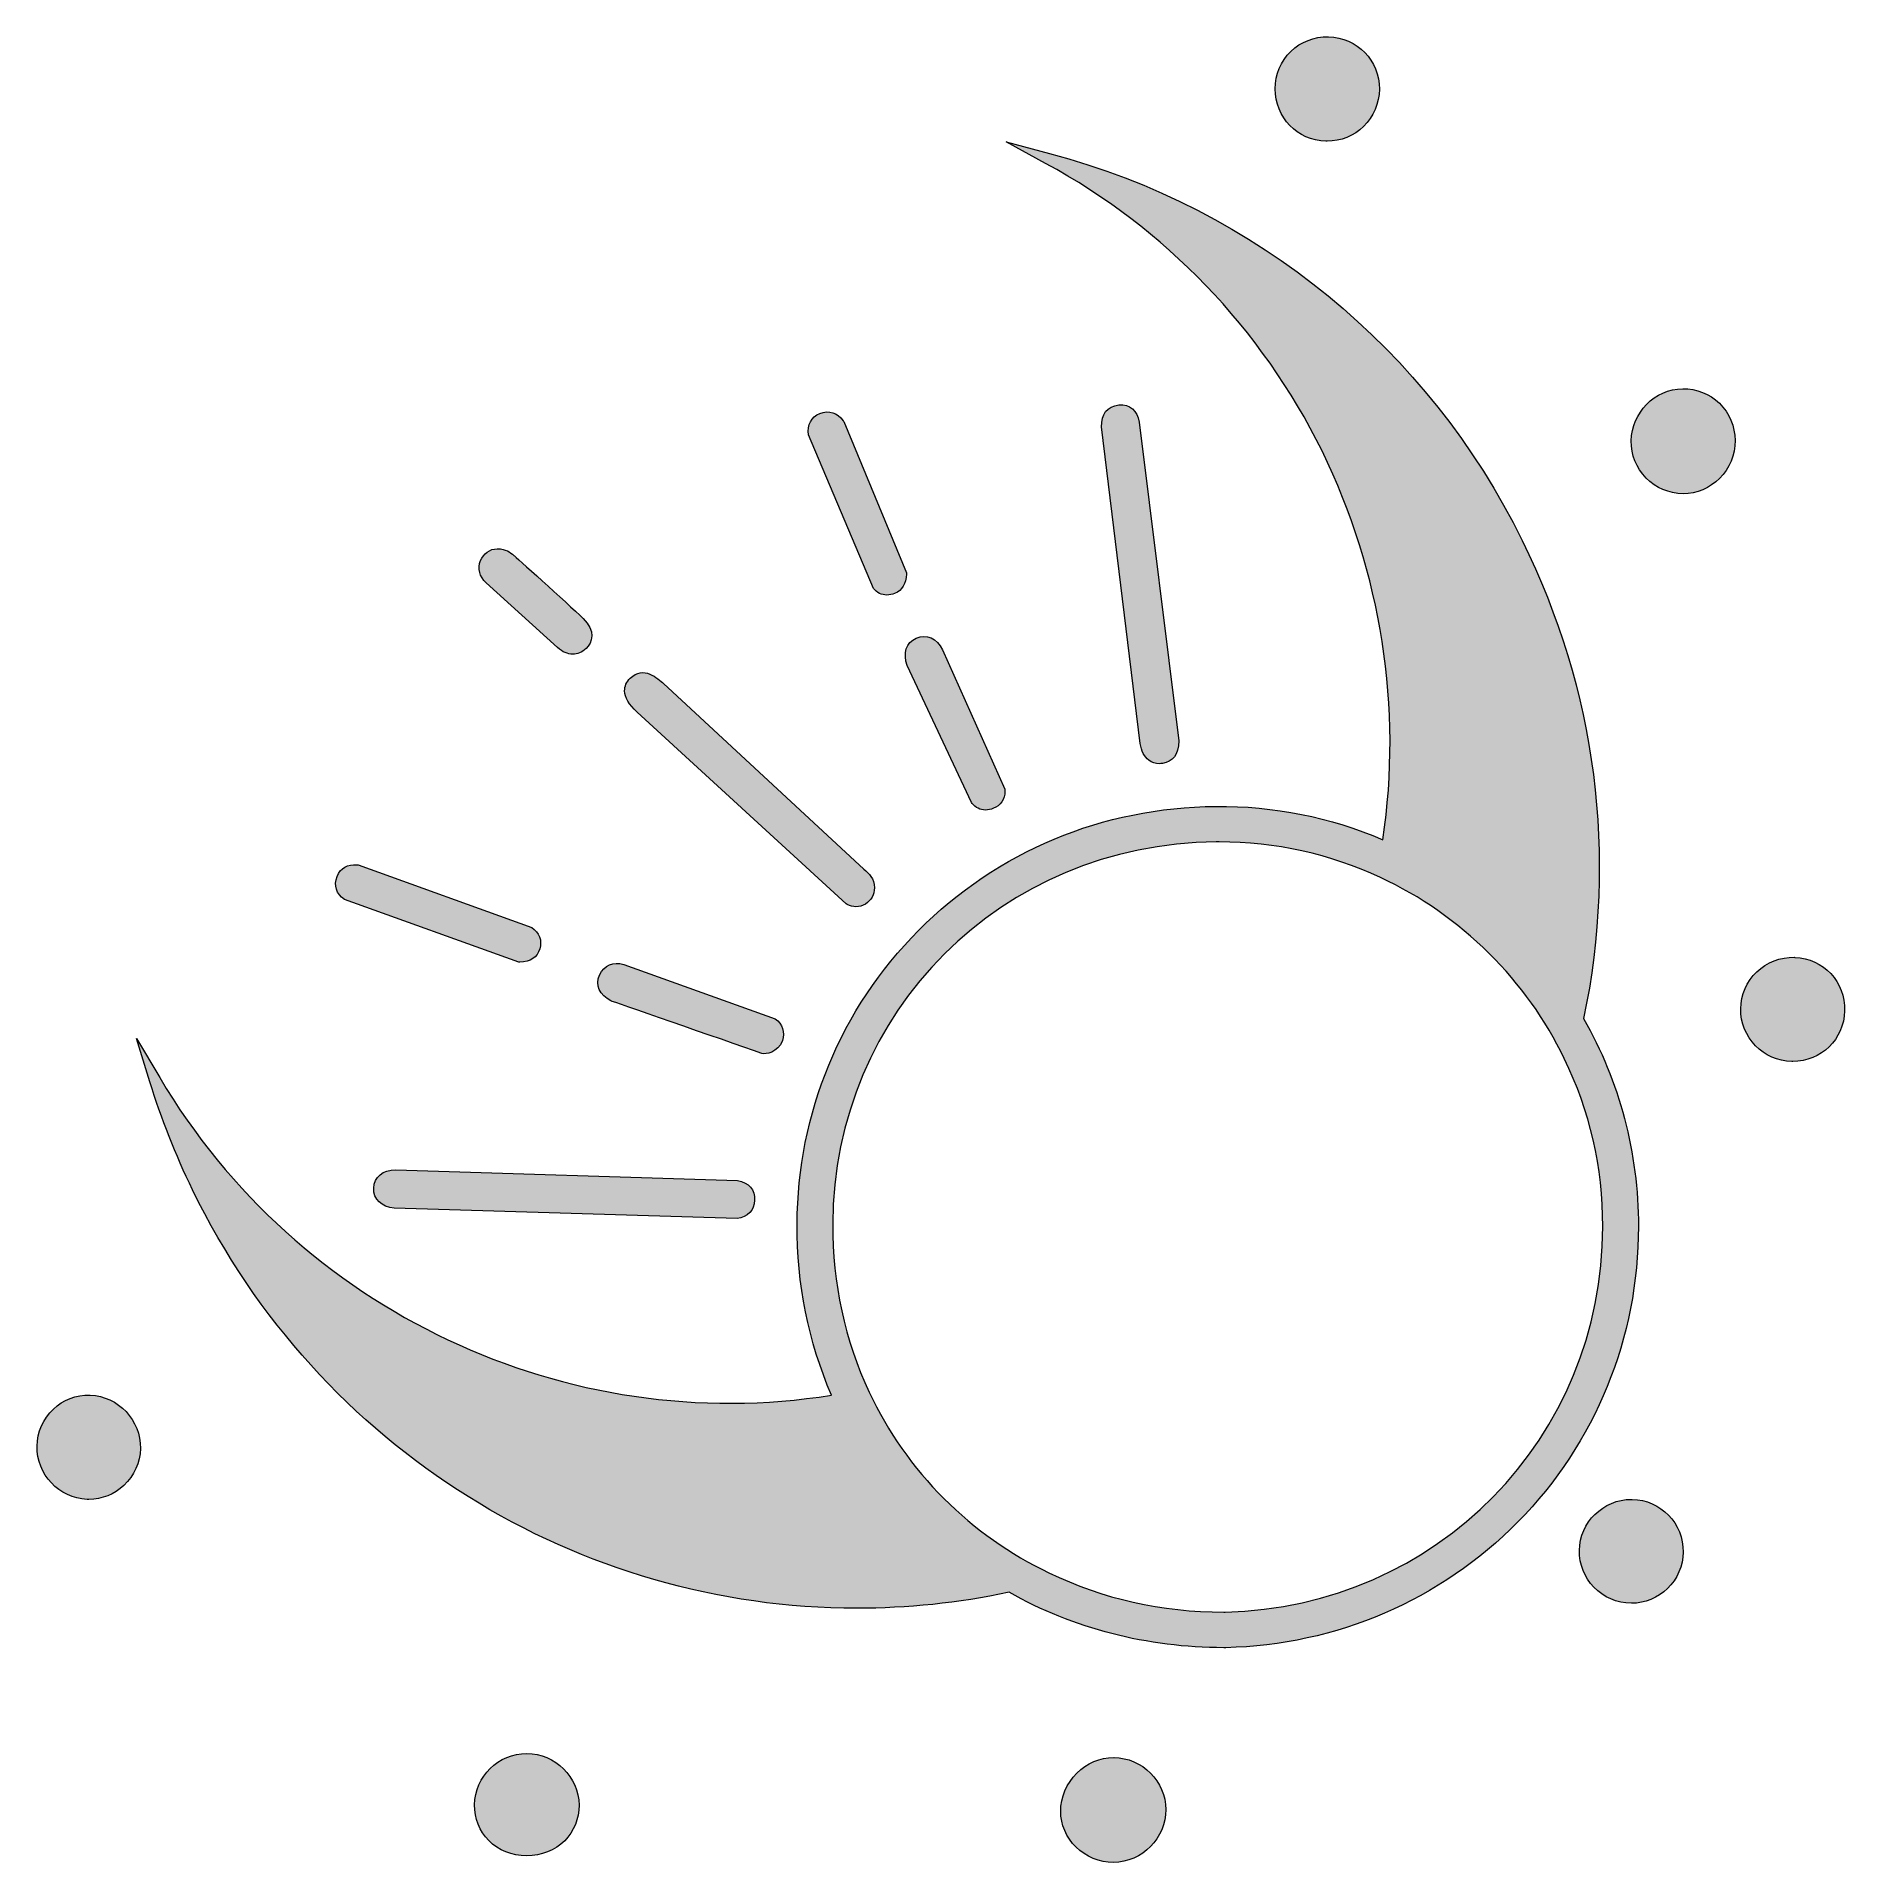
# Model space of a CAD drawing. Header units: inches. Extents: x 0.7 to 12.6, y -11.9 to 0.1.
import ezdxf

# ---------------------------------------------------------------- set-up
doc = ezdxf.new("R2010")
doc.units = ezdxf.units.IN
doc.header["$MEASUREMENT"] = 0
doc.layers.add('Layer 1', color=7, linetype='Continuous')

msp = doc.modelspace()

# ---------------------------------------------------------------- hatches: boundary and pattern name
at = {"layer": 'Layer 1', "true_color": 0xffffff}
h = msp.add_hatch(color=7, dxfattribs=at)
h.dxf.hatch_style = 2
edge = h.paths.add_edge_path()
edge.add_spline(control_points=[(9.214, 0.083), (9.119, 0.085), (9.032, 0.051), (8.966, -0.013), (8.901, -0.077), (8.864, -0.164), (8.864, -0.258), (8.863, -0.447), (9.009, -0.599), (9.197, -0.603), (9.197, -0.603), (9.205, -0.603), (9.205, -0.603), (9.295, -0.603), (9.38, -0.568), (9.444, -0.506), (9.51, -0.441), (9.547, -0.354), (9.548, -0.261), (9.549, -0.072), (9.402, 0.079), (9.214, 0.083)], knot_values=[0, 0, 0, 0, 1, 1, 1, 2, 2, 2, 3, 3, 3, 4, 4, 4, 5, 5, 5, 6, 6, 6, 7, 7, 7, 7], degree=3, periodic=1)
edge = h.paths.add_edge_path()
edge.add_spline(control_points=[(9.2, -0.486), (9.2, -0.486), (9.2, -0.486), (9.2, -0.486), (9.2, -0.486), (9.2, -0.486), (9.2, -0.486), (9.2, -0.486), (9.2, -0.486), (9.2, -0.486)], knot_values=[0, 0, 0, 0, 1, 1, 1, 2, 2, 2, 3, 3, 3, 3], degree=3, periodic=1)
h = msp.add_hatch(color=7, dxfattribs=at)
h.dxf.hatch_style = 2
edge = h.paths.add_edge_path()
edge.add_spline(control_points=[(10.486, -3.227), (9.869, -1.972), (8.738, -1.045), (7.381, -0.683), (7.381, -0.683), (7.095, -0.607), (7.095, -0.607), (7.095, -0.607), (7.355, -0.749), (7.355, -0.749), (8.142, -1.177), (8.771, -1.831), (9.172, -2.639), (9.562, -3.443), (9.7, -4.326), (9.571, -5.194), (9.225, -5.046), (8.855, -4.972), (8.473, -4.975), (7.73, -4.981), (7.036, -5.271), (6.52, -5.791), (6.008, -6.306), (5.725, -6.991), (5.722, -7.72), (5.72, -8.114), (5.796, -8.493), (5.948, -8.845), (4.208, -9.125), (2.439, -8.291), (1.534, -6.758), (1.534, -6.758), (1.382, -6.501), (1.382, -6.501), (1.382, -6.501), (1.47, -6.786), (1.47, -6.786), (1.543, -7.026), (1.638, -7.265), (1.75, -7.496), (2.583, -9.205), (4.29, -10.246), (6.114, -10.246), (6.445, -10.246), (6.78, -10.212), (7.115, -10.141), (7.536, -10.379), (8.024, -10.505), (8.525, -10.505), (8.525, -10.505), (8.538, -10.505), (8.538, -10.505), (9.268, -10.488), (9.949, -10.194), (10.458, -9.678), (10.968, -9.159), (11.25, -8.469), (11.25, -7.736), (11.25, -7.255), (11.126, -6.783), (10.89, -6.37), (11.113, -5.299), (10.973, -4.212), (10.486, -3.227)], knot_values=[0, 0, 0, 0, 1, 1, 1, 2, 2, 2, 3, 3, 3, 4, 4, 4, 5, 5, 5, 6, 6, 6, 7, 7, 7, 8, 8, 8, 9, 9, 9, 10, 10, 10, 11, 11, 11, 12, 12, 12, 13, 13, 13, 14, 14, 14, 15, 15, 15, 16, 16, 16, 17, 17, 17, 18, 18, 18, 19, 19, 19, 20, 20, 20, 21, 21, 21, 21], degree=3, periodic=1)
edge = h.paths.add_edge_path()
edge.add_spline(control_points=[(8.495, -5.209), (8.866, -5.209), (9.222, -5.288), (9.555, -5.443), (9.819, -5.565), (10.059, -5.733), (10.269, -5.942), (10.474, -6.145), (10.64, -6.377), (10.763, -6.633), (10.931, -6.977), (11.016, -7.348), (11.016, -7.736), (11.015, -9.125), (9.925, -10.239), (8.535, -10.271), (8.535, -10.271), (8.525, -10.271), (8.525, -10.271), (8.117, -10.271), (7.731, -10.184), (7.377, -10.013), (7.121, -9.891), (6.889, -9.727), (6.687, -9.525), (6.483, -9.321), (6.318, -9.086), (6.196, -8.826), (6.035, -8.482), (5.954, -8.111), (5.956, -7.721), (5.956, -7.721), (5.956, -7.721), (5.956, -7.721), (5.962, -6.323), (7.068, -5.22), (8.475, -5.209), (8.475, -5.209), (8.495, -5.209), (8.495, -5.209)], knot_values=[0, 0, 0, 0, 1, 1, 1, 2, 2, 2, 3, 3, 3, 4, 4, 4, 5, 5, 5, 6, 6, 6, 7, 7, 7, 8, 8, 8, 9, 9, 9, 10, 10, 10, 11, 11, 11, 12, 12, 12, 13, 13, 13, 13], degree=3, periodic=1)
h = msp.add_hatch(color=7, dxfattribs=at)
h.dxf.hatch_style = 2
edge = h.paths.add_edge_path()
edge.add_spline(control_points=[(11.541, -2.23), (11.357, -2.233), (11.206, -2.387), (11.203, -2.573), (11.202, -2.665), (11.236, -2.751), (11.301, -2.817), (11.365, -2.883), (11.45, -2.919), (11.543, -2.92), (11.634, -2.92), (11.719, -2.884), (11.783, -2.82), (11.85, -2.754), (11.886, -2.665), (11.885, -2.57), (11.884, -2.477), (11.848, -2.391), (11.782, -2.326), (11.717, -2.263), (11.631, -2.229), (11.541, -2.23)], knot_values=[0, 0, 0, 0, 1, 1, 1, 2, 2, 2, 3, 3, 3, 4, 4, 4, 5, 5, 5, 6, 6, 6, 7, 7, 7, 7], degree=3, periodic=1)
h = msp.add_hatch(color=7, dxfattribs=at)
h.dxf.hatch_style = 2
edge = h.paths.add_edge_path()
edge.add_spline(control_points=[(6.223, -3.543), (6.247, -3.571), (6.278, -3.586), (6.312, -3.586), (6.329, -3.586), (6.346, -3.583), (6.363, -3.576), (6.363, -3.576), (6.363, -3.576), (6.363, -3.576), (6.413, -3.555), (6.439, -3.512), (6.44, -3.449), (6.44, -3.449), (6.44, -3.441), (6.44, -3.441), (6.44, -3.441), (6.028, -2.446), (6.028, -2.446), (6.028, -2.446), (6.024, -2.44), (6.024, -2.44), (5.987, -2.387), (5.931, -2.369), (5.872, -2.392), (5.815, -2.415), (5.787, -2.468), (5.798, -2.533), (5.798, -2.533), (6.223, -3.543), (6.223, -3.543)], knot_values=[0, 0, 0, 0, 1, 1, 1, 2, 2, 2, 3, 3, 3, 4, 4, 4, 5, 5, 5, 6, 6, 6, 7, 7, 7, 8, 8, 8, 9, 9, 9, 10, 10, 10, 10], degree=3, periodic=1)
h = msp.add_hatch(color=7, dxfattribs=at)
h.dxf.hatch_style = 2
edge = h.paths.add_edge_path()
edge.add_spline(control_points=[(8.033, -4.672), (8.053, -4.687), (8.077, -4.695), (8.102, -4.695), (8.109, -4.695), (8.115, -4.694), (8.122, -4.693), (8.191, -4.683), (8.228, -4.635), (8.231, -4.545), (8.231, -4.545), (7.97, -2.449), (7.97, -2.449), (7.959, -2.374), (7.907, -2.33), (7.836, -2.337), (7.761, -2.344), (7.718, -2.398), (7.723, -2.481), (7.723, -2.481), (7.977, -4.562), (7.977, -4.562), (7.983, -4.611), (8.003, -4.65), (8.033, -4.672)], knot_values=[0, 0, 0, 0, 1, 1, 1, 2, 2, 2, 3, 3, 3, 4, 4, 4, 5, 5, 5, 6, 6, 6, 7, 7, 7, 8, 8, 8, 8], degree=3, periodic=1)
h = msp.add_hatch(color=7, dxfattribs=at)
h.dxf.hatch_style = 2
edge = h.paths.add_edge_path()
edge.add_spline(control_points=[(4.148, -3.932), (4.181, -3.961), (4.215, -3.975), (4.248, -3.975), (4.279, -3.975), (4.308, -3.963), (4.335, -3.938), (4.378, -3.898), (4.399, -3.822), (4.317, -3.741), (4.207, -3.633), (3.861, -3.326), (3.861, -3.326), (3.837, -3.305), (3.806, -3.283), (3.755, -3.282), (3.755, -3.282), (3.752, -3.282), (3.752, -3.282), (3.702, -3.283), (3.662, -3.312), (3.642, -3.36), (3.622, -3.413), (3.635, -3.464), (3.679, -3.506), (3.679, -3.506), (4.148, -3.932), (4.148, -3.932)], knot_values=[0, 0, 0, 0, 1, 1, 1, 2, 2, 2, 3, 3, 3, 4, 4, 4, 5, 5, 5, 6, 6, 6, 7, 7, 7, 8, 8, 8, 9, 9, 9, 9], degree=3, periodic=1)
h = msp.add_hatch(color=7, dxfattribs=at)
h.dxf.hatch_style = 2
edge = h.paths.add_edge_path()
edge.add_spline(control_points=[(6.677, -3.947), (6.64, -3.87), (6.573, -3.839), (6.505, -3.869), (6.505, -3.869), (6.505, -3.869), (6.505, -3.869), (6.439, -3.898), (6.416, -3.968), (6.446, -4.05), (6.446, -4.05), (6.867, -4.949), (6.867, -4.949), (6.867, -4.949), (6.872, -4.956), (6.872, -4.956), (6.894, -4.984), (6.925, -4.999), (6.96, -4.999), (6.977, -4.999), (6.994, -4.995), (7.012, -4.988), (7.058, -4.97), (7.089, -4.931), (7.088, -4.873), (7.088, -4.87), (7.086, -4.863), (7.086, -4.863), (7.086, -4.863), (6.677, -3.947), (6.677, -3.947)], knot_values=[0, 0, 0, 0, 1, 1, 1, 2, 2, 2, 3, 3, 3, 4, 4, 4, 5, 5, 5, 6, 6, 6, 7, 7, 7, 8, 8, 8, 9, 9, 9, 10, 10, 10, 10], degree=3, periodic=1)
h = msp.add_hatch(color=7, dxfattribs=at)
h.dxf.hatch_style = 2
edge = h.paths.add_edge_path()
edge.add_spline(control_points=[(6.044, -5.616), (6.044, -5.616), (6.052, -5.621), (6.052, -5.621), (6.07, -5.63), (6.09, -5.635), (6.109, -5.635), (6.131, -5.635), (6.152, -5.629), (6.172, -5.617), (6.208, -5.594), (6.23, -5.555), (6.23, -5.51), (6.231, -5.45), (6.192, -5.415), (6.161, -5.387), (6.161, -5.387), (4.844, -4.168), (4.844, -4.168), (4.808, -4.135), (4.712, -4.046), (4.626, -4.133), (4.601, -4.157), (4.588, -4.185), (4.589, -4.216), (4.59, -4.259), (4.616, -4.305), (4.671, -4.355), (4.671, -4.355), (6.044, -5.616), (6.044, -5.616)], knot_values=[0, 0, 0, 0, 1, 1, 1, 2, 2, 2, 3, 3, 3, 4, 4, 4, 5, 5, 5, 6, 6, 6, 7, 7, 7, 8, 8, 8, 9, 9, 9, 10, 10, 10, 10], degree=3, periodic=1)
h = msp.add_hatch(color=7, dxfattribs=at)
h.dxf.hatch_style = 2
edge = h.paths.add_edge_path()
edge.add_spline(control_points=[(2.748, -5.587), (2.748, -5.587), (3.893, -6), (3.893, -6), (3.893, -6), (3.9, -6), (3.9, -6), (3.97, -5.997), (4.014, -5.968), (4.031, -5.912), (4.048, -5.856), (4.028, -5.804), (3.978, -5.771), (3.978, -5.771), (2.839, -5.36), (2.839, -5.36), (2.839, -5.36), (2.83, -5.359), (2.83, -5.359), (2.769, -5.353), (2.721, -5.381), (2.7, -5.435), (2.7, -5.435), (2.7, -5.435), (2.7, -5.435), (2.676, -5.495), (2.694, -5.552), (2.748, -5.587)], knot_values=[0, 0, 0, 0, 1, 1, 1, 2, 2, 2, 3, 3, 3, 4, 4, 4, 5, 5, 5, 6, 6, 6, 7, 7, 7, 8, 8, 8, 9, 9, 9, 9], degree=3, periodic=1)
h = msp.add_hatch(color=7, dxfattribs=at)
h.dxf.hatch_style = 2
edge = h.paths.add_edge_path()
edge.add_spline(control_points=[(5.491, -6.599), (5.516, -6.607), (5.596, -6.594), (5.625, -6.515), (5.644, -6.459), (5.627, -6.405), (5.578, -6.371), (5.578, -6.371), (4.584, -6.015), (4.584, -6.015), (4.514, -5.993), (4.454, -6.018), (4.424, -6.084), (4.395, -6.148), (4.424, -6.217), (4.499, -6.254), (4.499, -6.254), (5.226, -6.507), (5.491, -6.599)], knot_values=[0, 0, 0, 0, 1, 1, 1, 2, 2, 2, 3, 3, 3, 4, 4, 4, 5, 5, 5, 6, 6, 6, 6], degree=3, periodic=1)
h = msp.add_hatch(color=7, dxfattribs=at)
h.dxf.hatch_style = 2
edge = h.paths.add_edge_path()
edge.add_spline(control_points=[(12.277, -5.968), (12.277, -5.968), (12.276, -5.967), (12.276, -5.967), (12.182, -5.966), (12.094, -5.999), (12.028, -6.062), (11.961, -6.126), (11.924, -6.213), (11.922, -6.306), (11.92, -6.494), (12.071, -6.649), (12.258, -6.652), (12.258, -6.652), (12.264, -6.652), (12.264, -6.652), (12.45, -6.652), (12.6, -6.506), (12.605, -6.319), (12.611, -6.129), (12.467, -5.974), (12.277, -5.968)], knot_values=[0, 0, 0, 0, 1, 1, 1, 2, 2, 2, 3, 3, 3, 4, 4, 4, 5, 5, 5, 6, 6, 6, 7, 7, 7, 7], degree=3, periodic=1)
h = msp.add_hatch(color=7, dxfattribs=at)
h.dxf.hatch_style = 2
edge = h.paths.add_edge_path()
edge.add_spline(control_points=[(3.086, -7.364), (3, -7.364), (2.943, -7.41), (2.94, -7.485), (2.938, -7.557), (2.991, -7.609), (3.075, -7.616), (3.075, -7.616), (5.328, -7.684), (5.328, -7.684), (5.398, -7.675), (5.441, -7.63), (5.443, -7.564), (5.446, -7.496), (5.405, -7.447), (5.331, -7.435), (5.331, -7.435), (3.086, -7.364), (3.086, -7.364)], knot_values=[0, 0, 0, 0, 1, 1, 1, 2, 2, 2, 3, 3, 3, 4, 4, 4, 5, 5, 5, 6, 6, 6, 6], degree=3, periodic=1)
h = msp.add_hatch(color=7, dxfattribs=at)
h.dxf.hatch_style = 2
edge = h.paths.add_edge_path()
edge.add_spline(control_points=[(1.077, -8.845), (1.077, -8.845), (1.075, -8.845), (1.075, -8.845), (0.985, -8.842), (0.899, -8.876), (0.835, -8.937), (0.767, -9.001), (0.729, -9.087), (0.728, -9.18), (0.725, -9.366), (0.872, -9.523), (1.057, -9.53), (1.057, -9.53), (1.069, -9.53), (1.069, -9.53), (1.154, -9.53), (1.236, -9.497), (1.299, -9.438), (1.366, -9.375), (1.405, -9.287), (1.407, -9.196), (1.41, -9.01), (1.262, -8.852), (1.077, -8.845)], knot_values=[0, 0, 0, 0, 1, 1, 1, 2, 2, 2, 3, 3, 3, 4, 4, 4, 5, 5, 5, 6, 6, 6, 7, 7, 7, 8, 8, 8, 8], degree=3, periodic=1)
h = msp.add_hatch(color=7, dxfattribs=at)
h.dxf.hatch_style = 2
edge = h.paths.add_edge_path()
edge.add_spline(control_points=[(11.209, -9.53), (11.209, -9.53), (11.204, -9.53), (11.204, -9.53), (11.019, -9.53), (10.865, -9.681), (10.862, -9.866), (10.861, -9.957), (10.895, -10.043), (10.958, -10.108), (11.022, -10.174), (11.107, -10.211), (11.204, -10.213), (11.293, -10.213), (11.377, -10.178), (11.441, -10.116), (11.506, -10.053), (11.543, -9.968), (11.544, -9.877), (11.547, -9.689), (11.396, -9.533), (11.209, -9.53)], knot_values=[0, 0, 0, 0, 1, 1, 1, 2, 2, 2, 3, 3, 3, 4, 4, 4, 5, 5, 5, 6, 6, 6, 7, 7, 7, 7], degree=3, periodic=1)
h = msp.add_hatch(color=7, dxfattribs=at)
h.dxf.hatch_style = 2
edge = h.paths.add_edge_path()
edge.add_spline(control_points=[(3.947, -11.2), (3.947, -11.2), (3.946, -11.2), (3.946, -11.2), (3.76, -11.2), (3.606, -11.351), (3.603, -11.537), (3.602, -11.627), (3.635, -11.711), (3.696, -11.773), (3.76, -11.837), (3.848, -11.873), (3.946, -11.873), (4.042, -11.873), (4.131, -11.838), (4.195, -11.774), (4.256, -11.712), (4.289, -11.629), (4.289, -11.539), (4.288, -11.356), (4.132, -11.2), (3.947, -11.2)], knot_values=[0, 0, 0, 0, 1, 1, 1, 2, 2, 2, 3, 3, 3, 4, 4, 4, 5, 5, 5, 6, 6, 6, 7, 7, 7, 7], degree=3, periodic=1)
h = msp.add_hatch(color=7, dxfattribs=at)
h.dxf.hatch_style = 2
edge = h.paths.add_edge_path()
edge.add_spline(control_points=[(7.805, -11.227), (7.805, -11.227), (7.803, -11.227), (7.803, -11.227), (7.712, -11.228), (7.626, -11.264), (7.56, -11.329), (7.493, -11.396), (7.454, -11.488), (7.454, -11.58), (7.454, -11.668), (7.49, -11.752), (7.555, -11.816), (7.619, -11.88), (7.708, -11.917), (7.801, -11.917), (7.989, -11.915), (8.146, -11.755), (8.145, -11.569), (8.144, -11.384), (7.988, -11.228), (7.805, -11.227)], knot_values=[0, 0, 0, 0, 1, 1, 1, 2, 2, 2, 3, 3, 3, 4, 4, 4, 5, 5, 5, 6, 6, 6, 7, 7, 7, 7], degree=3, periodic=1)

# ---------------------------------------------------------------- linework, layer by layer
at = {"layer": 'Layer 1', "lineweight": 0}
for points, knots in [([(9.214, 0.083), (9.119, 0.085), (9.032, 0.051), (8.966, -0.013), (8.901, -0.077), (8.864, -0.164), (8.864, -0.258), (8.863, -0.447), (9.009, -0.599), (9.197, -0.603), (9.197, -0.603), (9.205, -0.603), (9.205, -0.603), (9.295, -0.603), (9.38, -0.568), (9.444, -0.506), (9.51, -0.441), (9.547, -0.354), (9.548, -0.261), (9.549, -0.072), (9.402, 0.079), (9.214, 0.083)], [0, 0, 0, 0, 1, 1, 1, 2, 2, 2, 3, 3, 3, 4, 4, 4, 5, 5, 5, 6, 6, 6, 7, 7, 7, 7]), ([(10.486, -3.227), (9.869, -1.972), (8.738, -1.045), (7.381, -0.683), (7.381, -0.683), (7.095, -0.607), (7.095, -0.607), (7.095, -0.607), (7.355, -0.749), (7.355, -0.749), (8.142, -1.177), (8.771, -1.831), (9.172, -2.639), (9.562, -3.443), (9.7, -4.326), (9.571, -5.194), (9.225, -5.046), (8.855, -4.972), (8.473, -4.975), (7.73, -4.981), (7.036, -5.271), (6.52, -5.791), (6.008, -6.306), (5.725, -6.991), (5.722, -7.72), (5.72, -8.114), (5.796, -8.493), (5.948, -8.845), (4.208, -9.125), (2.439, -8.291), (1.534, -6.758), (1.534, -6.758), (1.382, -6.501), (1.382, -6.501), (1.382, -6.501), (1.47, -6.786), (1.47, -6.786), (1.543, -7.026), (1.638, -7.265), (1.75, -7.496), (2.583, -9.205), (4.29, -10.246), (6.114, -10.246), (6.445, -10.246), (6.78, -10.212), (7.115, -10.141), (7.536, -10.379), (8.024, -10.505), (8.525, -10.505), (8.525, -10.505), (8.538, -10.505), (8.538, -10.505), (9.268, -10.488), (9.949, -10.194), (10.458, -9.678), (10.968, -9.159), (11.25, -8.469), (11.25, -7.736), (11.25, -7.255), (11.126, -6.783), (10.89, -6.37), (11.113, -5.299), (10.973, -4.212), (10.486, -3.227)], [0, 0, 0, 0, 1, 1, 1, 2, 2, 2, 3, 3, 3, 4, 4, 4, 5, 5, 5, 6, 6, 6, 7, 7, 7, 8, 8, 8, 9, 9, 9, 10, 10, 10, 11, 11, 11, 12, 12, 12, 13, 13, 13, 14, 14, 14, 15, 15, 15, 16, 16, 16, 17, 17, 17, 18, 18, 18, 19, 19, 19, 20, 20, 20, 21, 21, 21, 21]), ([(11.541, -2.23), (11.357, -2.233), (11.206, -2.387), (11.203, -2.573), (11.202, -2.665), (11.236, -2.751), (11.301, -2.817), (11.365, -2.883), (11.45, -2.919), (11.543, -2.92), (11.634, -2.92), (11.719, -2.884), (11.783, -2.82), (11.85, -2.754), (11.886, -2.665), (11.885, -2.57), (11.884, -2.477), (11.848, -2.391), (11.782, -2.326), (11.717, -2.263), (11.631, -2.229), (11.541, -2.23)], [0, 0, 0, 0, 1, 1, 1, 2, 2, 2, 3, 3, 3, 4, 4, 4, 5, 5, 5, 6, 6, 6, 7, 7, 7, 7]), ([(6.223, -3.543), (6.247, -3.571), (6.278, -3.586), (6.312, -3.586), (6.329, -3.586), (6.346, -3.583), (6.363, -3.576), (6.363, -3.576), (6.363, -3.576), (6.363, -3.576), (6.413, -3.555), (6.439, -3.512), (6.44, -3.449), (6.44, -3.449), (6.44, -3.441), (6.44, -3.441), (6.44, -3.441), (6.028, -2.446), (6.028, -2.446), (6.028, -2.446), (6.024, -2.44), (6.024, -2.44), (5.987, -2.387), (5.931, -2.369), (5.872, -2.392), (5.815, -2.415), (5.787, -2.468), (5.798, -2.533), (5.798, -2.533), (6.223, -3.543), (6.223, -3.543)], [0, 0, 0, 0, 1, 1, 1, 2, 2, 2, 3, 3, 3, 4, 4, 4, 5, 5, 5, 6, 6, 6, 7, 7, 7, 8, 8, 8, 9, 9, 9, 10, 10, 10, 10]), ([(8.033, -4.672), (8.053, -4.687), (8.077, -4.695), (8.102, -4.695), (8.109, -4.695), (8.115, -4.694), (8.122, -4.693), (8.191, -4.683), (8.228, -4.635), (8.231, -4.545), (8.231, -4.545), (7.97, -2.449), (7.97, -2.449), (7.959, -2.374), (7.907, -2.33), (7.836, -2.337), (7.761, -2.344), (7.718, -2.398), (7.723, -2.481), (7.723, -2.481), (7.977, -4.562), (7.977, -4.562), (7.983, -4.611), (8.003, -4.65), (8.033, -4.672)], [0, 0, 0, 0, 1, 1, 1, 2, 2, 2, 3, 3, 3, 4, 4, 4, 5, 5, 5, 6, 6, 6, 7, 7, 7, 8, 8, 8, 8]), ([(4.148, -3.932), (4.181, -3.961), (4.215, -3.975), (4.248, -3.975), (4.279, -3.975), (4.308, -3.963), (4.335, -3.938), (4.378, -3.898), (4.399, -3.822), (4.317, -3.741), (4.207, -3.633), (3.861, -3.326), (3.861, -3.326), (3.837, -3.305), (3.806, -3.283), (3.755, -3.282), (3.755, -3.282), (3.752, -3.282), (3.752, -3.282), (3.702, -3.283), (3.662, -3.312), (3.642, -3.36), (3.622, -3.413), (3.635, -3.464), (3.679, -3.506), (3.679, -3.506), (4.148, -3.932), (4.148, -3.932)], [0, 0, 0, 0, 1, 1, 1, 2, 2, 2, 3, 3, 3, 4, 4, 4, 5, 5, 5, 6, 6, 6, 7, 7, 7, 8, 8, 8, 9, 9, 9, 9]), ([(6.677, -3.947), (6.64, -3.87), (6.573, -3.839), (6.505, -3.869), (6.505, -3.869), (6.505, -3.869), (6.505, -3.869), (6.439, -3.898), (6.416, -3.968), (6.446, -4.05), (6.446, -4.05), (6.867, -4.949), (6.867, -4.949), (6.867, -4.949), (6.872, -4.956), (6.872, -4.956), (6.894, -4.984), (6.925, -4.999), (6.96, -4.999), (6.977, -4.999), (6.994, -4.995), (7.012, -4.988), (7.058, -4.97), (7.089, -4.931), (7.088, -4.873), (7.088, -4.87), (7.086, -4.863), (7.086, -4.863), (7.086, -4.863), (6.677, -3.947), (6.677, -3.947)], [0, 0, 0, 0, 1, 1, 1, 2, 2, 2, 3, 3, 3, 4, 4, 4, 5, 5, 5, 6, 6, 6, 7, 7, 7, 8, 8, 8, 9, 9, 9, 10, 10, 10, 10]), ([(6.044, -5.616), (6.044, -5.616), (6.052, -5.621), (6.052, -5.621), (6.07, -5.63), (6.09, -5.635), (6.109, -5.635), (6.131, -5.635), (6.152, -5.629), (6.172, -5.617), (6.208, -5.594), (6.23, -5.555), (6.23, -5.51), (6.231, -5.45), (6.192, -5.415), (6.161, -5.387), (6.161, -5.387), (4.844, -4.168), (4.844, -4.168), (4.808, -4.135), (4.712, -4.046), (4.626, -4.133), (4.601, -4.157), (4.588, -4.185), (4.589, -4.216), (4.59, -4.259), (4.616, -4.305), (4.671, -4.355), (4.671, -4.355), (6.044, -5.616), (6.044, -5.616)], [0, 0, 0, 0, 1, 1, 1, 2, 2, 2, 3, 3, 3, 4, 4, 4, 5, 5, 5, 6, 6, 6, 7, 7, 7, 8, 8, 8, 9, 9, 9, 10, 10, 10, 10]), ([(8.495, -5.209), (8.866, -5.209), (9.222, -5.288), (9.555, -5.443), (9.819, -5.565), (10.059, -5.733), (10.269, -5.942), (10.474, -6.145), (10.64, -6.377), (10.763, -6.633), (10.931, -6.977), (11.016, -7.348), (11.016, -7.736), (11.015, -9.125), (9.925, -10.239), (8.535, -10.271), (8.535, -10.271), (8.525, -10.271), (8.525, -10.271), (8.117, -10.271), (7.731, -10.184), (7.377, -10.013), (7.121, -9.891), (6.889, -9.727), (6.687, -9.525), (6.483, -9.321), (6.318, -9.086), (6.196, -8.826), (6.035, -8.482), (5.954, -8.111), (5.956, -7.721), (5.956, -7.721), (5.956, -7.721), (5.956, -7.721), (5.962, -6.323), (7.068, -5.22), (8.475, -5.209), (8.475, -5.209), (8.495, -5.209), (8.495, -5.209)], [0, 0, 0, 0, 1, 1, 1, 2, 2, 2, 3, 3, 3, 4, 4, 4, 5, 5, 5, 6, 6, 6, 7, 7, 7, 8, 8, 8, 9, 9, 9, 10, 10, 10, 11, 11, 11, 12, 12, 12, 13, 13, 13, 13]), ([(2.748, -5.587), (2.748, -5.587), (3.893, -6), (3.893, -6), (3.893, -6), (3.9, -6), (3.9, -6), (3.97, -5.997), (4.014, -5.968), (4.031, -5.912), (4.048, -5.856), (4.028, -5.804), (3.978, -5.771), (3.978, -5.771), (2.839, -5.36), (2.839, -5.36), (2.839, -5.36), (2.83, -5.359), (2.83, -5.359), (2.769, -5.353), (2.721, -5.381), (2.7, -5.435), (2.7, -5.435), (2.7, -5.435), (2.7, -5.435), (2.676, -5.495), (2.694, -5.552), (2.748, -5.587)], [0, 0, 0, 0, 1, 1, 1, 2, 2, 2, 3, 3, 3, 4, 4, 4, 5, 5, 5, 6, 6, 6, 7, 7, 7, 8, 8, 8, 9, 9, 9, 9]), ([(5.491, -6.599), (5.516, -6.607), (5.596, -6.594), (5.625, -6.515), (5.644, -6.459), (5.627, -6.405), (5.578, -6.371), (5.578, -6.371), (4.584, -6.015), (4.584, -6.015), (4.514, -5.993), (4.454, -6.018), (4.424, -6.084), (4.395, -6.148), (4.424, -6.217), (4.499, -6.254), (4.499, -6.254), (5.226, -6.507), (5.491, -6.599)], [0, 0, 0, 0, 1, 1, 1, 2, 2, 2, 3, 3, 3, 4, 4, 4, 5, 5, 5, 6, 6, 6, 6]), ([(12.277, -5.968), (12.277, -5.968), (12.276, -5.967), (12.276, -5.967), (12.182, -5.966), (12.094, -5.999), (12.028, -6.062), (11.961, -6.126), (11.924, -6.213), (11.922, -6.306), (11.92, -6.494), (12.071, -6.649), (12.258, -6.652), (12.258, -6.652), (12.264, -6.652), (12.264, -6.652), (12.45, -6.652), (12.6, -6.506), (12.605, -6.319), (12.611, -6.129), (12.467, -5.974), (12.277, -5.968)], [0, 0, 0, 0, 1, 1, 1, 2, 2, 2, 3, 3, 3, 4, 4, 4, 5, 5, 5, 6, 6, 6, 7, 7, 7, 7]), ([(3.086, -7.364), (3, -7.364), (2.943, -7.41), (2.94, -7.485), (2.938, -7.557), (2.991, -7.609), (3.075, -7.616), (3.075, -7.616), (5.328, -7.684), (5.328, -7.684), (5.398, -7.675), (5.441, -7.63), (5.443, -7.564), (5.446, -7.496), (5.405, -7.447), (5.331, -7.435), (5.331, -7.435), (3.086, -7.364), (3.086, -7.364)], [0, 0, 0, 0, 1, 1, 1, 2, 2, 2, 3, 3, 3, 4, 4, 4, 5, 5, 5, 6, 6, 6, 6]), ([(1.077, -8.845), (1.077, -8.845), (1.075, -8.845), (1.075, -8.845), (0.985, -8.842), (0.899, -8.876), (0.835, -8.937), (0.767, -9.001), (0.729, -9.087), (0.728, -9.18), (0.725, -9.366), (0.872, -9.523), (1.057, -9.53), (1.057, -9.53), (1.069, -9.53), (1.069, -9.53), (1.154, -9.53), (1.236, -9.497), (1.299, -9.438), (1.366, -9.375), (1.405, -9.287), (1.407, -9.196), (1.41, -9.01), (1.262, -8.852), (1.077, -8.845)], [0, 0, 0, 0, 1, 1, 1, 2, 2, 2, 3, 3, 3, 4, 4, 4, 5, 5, 5, 6, 6, 6, 7, 7, 7, 8, 8, 8, 8]), ([(11.209, -9.53), (11.209, -9.53), (11.204, -9.53), (11.204, -9.53), (11.019, -9.53), (10.865, -9.681), (10.862, -9.866), (10.861, -9.957), (10.895, -10.043), (10.958, -10.108), (11.022, -10.174), (11.107, -10.211), (11.204, -10.213), (11.293, -10.213), (11.377, -10.178), (11.441, -10.116), (11.506, -10.053), (11.543, -9.968), (11.544, -9.877), (11.547, -9.689), (11.396, -9.533), (11.209, -9.53)], [0, 0, 0, 0, 1, 1, 1, 2, 2, 2, 3, 3, 3, 4, 4, 4, 5, 5, 5, 6, 6, 6, 7, 7, 7, 7]), ([(3.947, -11.2), (3.947, -11.2), (3.946, -11.2), (3.946, -11.2), (3.76, -11.2), (3.606, -11.351), (3.603, -11.537), (3.602, -11.627), (3.635, -11.711), (3.696, -11.773), (3.76, -11.837), (3.848, -11.873), (3.946, -11.873), (4.042, -11.873), (4.131, -11.838), (4.195, -11.774), (4.256, -11.712), (4.289, -11.629), (4.289, -11.539), (4.288, -11.356), (4.132, -11.2), (3.947, -11.2)], [0, 0, 0, 0, 1, 1, 1, 2, 2, 2, 3, 3, 3, 4, 4, 4, 5, 5, 5, 6, 6, 6, 7, 7, 7, 7]), ([(7.805, -11.227), (7.805, -11.227), (7.803, -11.227), (7.803, -11.227), (7.712, -11.228), (7.626, -11.264), (7.56, -11.329), (7.493, -11.396), (7.454, -11.488), (7.454, -11.58), (7.454, -11.668), (7.49, -11.752), (7.555, -11.816), (7.619, -11.88), (7.708, -11.917), (7.801, -11.917), (7.989, -11.915), (8.146, -11.755), (8.145, -11.569), (8.144, -11.384), (7.988, -11.228), (7.805, -11.227)], [0, 0, 0, 0, 1, 1, 1, 2, 2, 2, 3, 3, 3, 4, 4, 4, 5, 5, 5, 6, 6, 6, 7, 7, 7, 7])]:
    msp.add_open_spline(points, degree=3, knots=knots, dxfattribs=at)

doc.saveas('drawing.dxf')
